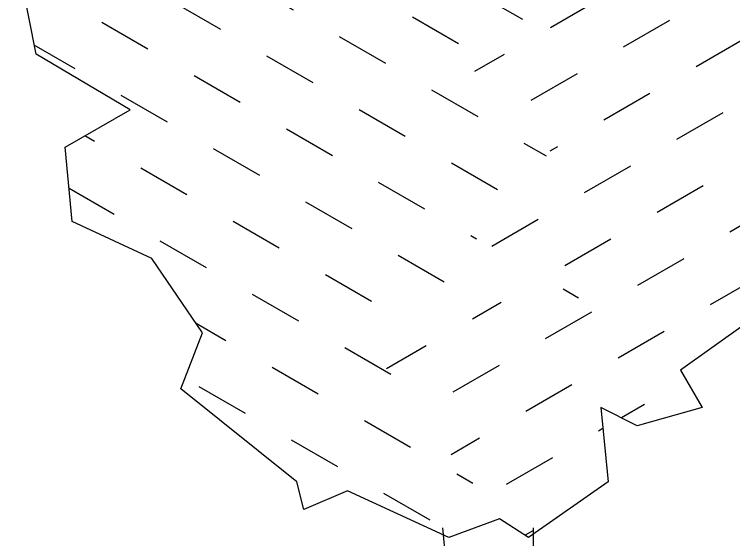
# Model space of a CAD drawing. Extents: x -1568 to -728, y -1287 to -990.
# Drawn here: x -1278.976 to -1275.548, y -1095.742 to -1093.242 of the extents above; entities that cross this region are included whole.
import ezdxf

# ---------------------------------------------------------------- set-up
doc = ezdxf.new("R2010")
doc.units = 0
doc.header["$LTSCALE"] = 5
doc.layers.add('LH', color=94, linetype='CONTINUOUS')

msp = doc.modelspace()

# ---------------------------------------------------------------- hatches: boundary and pattern name
at = {"layer": 'LH'}
h = msp.add_hatch(dxfattribs=at)
h.set_pattern_fill('DASH', color=256, scale=0.08, angle=30, style=0)
h.set_pattern_definition([(150, (-591.92288, -1387.35086), (-0.09297045, 0.34697045), [0.254, -0.254])])
h.paths.add_polyline_path([(-1278.07862, -1087.99011), (-1277.76806, -1087.90161), (-1277.87156, -1087.37073), (-1277.63006, -1086.88413), (-1277.5265, -1087.06107), (-1277.25044, -1086.35325), (-1277.14694, -1086.44175), (-1276.93988, -1085.86665), (-1276.87088, -1085.95515), (-1276.73288, -1085.60121), (-1277.26479, -1087.76876), (-1276.48111, -1088.27088), (-1275.75772, -1088.91359), (-1277.34517, -1089.75715), (-1277.06385, -1090.03834), (-1275.83809, -1090.86182), (-1275.55677, -1091.08275), (-1277.50946, -1091.83521), (-1276.883, -1092.78995), (-1276.1797, -1092.97072), (-1276.76243, -1093.43267), (-1276.82272, -1093.67368), (-1276.42083, -1093.89462), (-1276.86291, -1094.41682), (-1276.03904, -1094.5775), (-1277.40546, -1094.65784), (-1276.66382, -1095.64329), (-1276.90538, -1095.73179), (-1277.3885, -1095.51057), (-1277.59556, -1095.59907), (-1277.63006, -1095.46635), (-1278.18212, -1095.02397), (-1278.07862, -1094.75853), (-1278.32018, -1094.40465), (-1278.69974, -1094.22771), (-1278.73424, -1093.87377), (-1278.42368, -1093.69683), (-1278.8723, -1093.43139), (-1278.9413, -1093.07751), (-1278.73424, -1092.59085), (-1278.9758, -1091.70609), (-1278.49268, -1090.90983), (-1278.32018, -1090.90983), (-1278.59624, -1090.64439), (-1278.32018, -1090.46745), (-1278.49268, -1090.15779), (-1278.42368, -1090.02507), (-1278.14762, -1089.98079), (-1278.35468, -1089.62691), (-1278.25118, -1088.83059), (-1278.04412, -1088.74215), (-1278.25118, -1088.65365)])
h = msp.add_hatch(dxfattribs=at)
h.set_pattern_fill('DASH', color=256, scale=0.08, angle=330, style=0)
h.set_pattern_definition([(210, (-591.92288, -1387.35086), (-0.34697045, 0.09297045), [0.254, -0.254])])
h.paths.add_polyline_path([(-1276.73288, -1085.60121), (-1276.49132, -1086.13209), (-1276.0772, -1086.48597), (-1276.18076, -1086.70719), (-1276.31876, -1086.75141), (-1276.0427, -1086.88413), (-1276.0772, -1087.06107), (-1275.59414, -1087.63617), (-1275.38708, -1087.81311), (-1275.62864, -1088.07855), (-1275.59414, -1088.25549), (-1275.52508, -1088.65365), (-1275.31808, -1088.69793), (-1275.14552, -1089.00759), (-1275.18002, -1089.36147), (-1274.93846, -1089.40569), (-1274.73146, -1089.89235), (-1274.83496, -1089.98079), (-1274.76596, -1090.42317), (-1274.5589, -1090.73289), (-1274.83496, -1090.64439), (-1274.4554, -1091.17527), (-1274.66246, -1091.35221), (-1274.4554, -1091.66187), (-1274.4209, -1092.28119), (-1274.5934, -1092.41391), (-1274.69696, -1092.85629), (-1274.5244, -1092.81207), (-1274.66246, -1093.25445), (-1274.5934, -1093.65261), (-1274.73146, -1093.60833), (-1274.90396, -1093.96227), (-1274.76596, -1093.91799), (-1274.80046, -1094.31615), (-1275.07652, -1094.40465), (-1275.00752, -1094.93547), (-1275.31808, -1094.89125), (-1275.49058, -1094.71431), (-1275.80114, -1094.93547), (-1275.69764, -1095.11247), (-1276.0082, -1095.20091), (-1276.18076, -1095.11247), (-1276.14626, -1095.46635), (-1276.52582, -1095.73179), (-1276.66382, -1095.64329), (-1277.40546, -1094.65784), (-1276.03904, -1094.5775), (-1276.86291, -1094.41682), (-1276.42083, -1093.89462), (-1276.82272, -1093.67368), (-1276.76243, -1093.43267), (-1276.1797, -1092.97072), (-1276.883, -1092.78995), (-1277.50946, -1091.83521), (-1275.55677, -1091.08275), (-1275.83809, -1090.86182), (-1277.06385, -1090.03834), (-1277.34517, -1089.75715), (-1275.75772, -1088.91359), (-1276.48111, -1088.27088), (-1277.26479, -1087.76876)])

# ---------------------------------------------------------------- linework, layer by layer
for points in [[(-1275.49058, -1094.71431), (-1275.80114, -1094.93547), (-1275.69764, -1095.11247), (-1276.0082, -1095.20091), (-1276.18076, -1095.11247), (-1276.14626, -1095.46635), (-1276.52582, -1095.73179), (-1276.66382, -1095.64329), (-1276.90538, -1095.73179), (-1277.3885, -1095.51057), (-1277.59556, -1095.59907), (-1277.63006, -1095.46635), (-1278.18212, -1095.02397), (-1278.07862, -1094.75853), (-1278.32018, -1094.40465), (-1278.69974, -1094.22771), (-1278.73424, -1093.87377), (-1278.42368, -1093.69683), (-1278.8723, -1093.43139), (-1278.9413, -1093.07751)], [(-1276.93458, -1095.68632), (-1276.8768, -1096.3102), (-1276.8768, -1096.8853), (-1276.91136, -1097.10646)], [(-1276.50258, -1095.68632), (-1276.50258, -1096.40632), (-1276.39374, -1097.10646)]]:
    msp.add_lwpolyline(points, dxfattribs=at)

doc.saveas('drawing.dxf')
